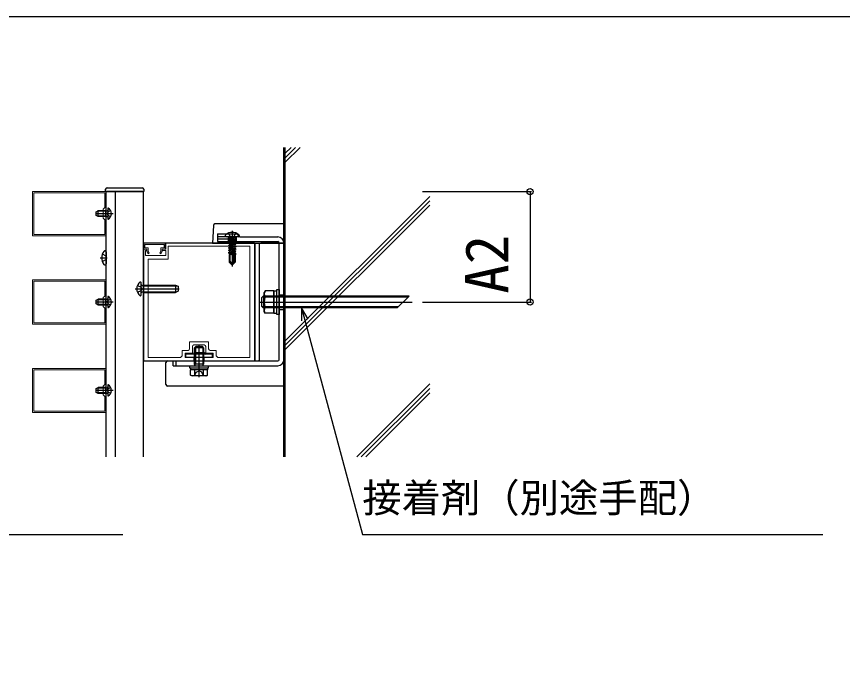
# Model space of a CAD drawing. Units: millimetres, scale not verified. Extents: x -1750 to 1750, y -2608 to 2592.
# Drawn here: x -1079 to -518, y -2029 to -1579 of the extents above; entities that cross this region are included whole.
import ezdxf
from ezdxf.enums import TextEntityAlignment as Align

# ---------------------------------------------------------------- set-up
doc = ezdxf.new("R2010")
doc.units = ezdxf.units.MM
doc.header["$LTSCALE"] = 14
doc.layers.add('0-3_YKK_11', color=7, linetype='Continuous', lineweight=18)
for name, color, linetype in [('0-4_YKK_12', 2, 'Continuous'), ('0-5_YKK_13', 4, 'Continuous'), ('0-6_YKK_D', 6, 'Continuous'), ('0-8_YSS_K', 3, 'Continuous')]:
    doc.layers.add(name, color=color, linetype=linetype)
doc.styles.add('ＭＳ ゴシック', font='')
doc.styles.get('ＭＳ ゴシック').set_extended_font_data('MS Gothic')

msp = doc.modelspace()

# ---------------------------------------------------------------- linework, layer by layer
at = {"layer": '0-3_YKK_11'}
msp.add_line((-958.2, -1802.39), (-951.2, -1802.39), dxfattribs=at)
for points in [[(-1067.7, -1728.29), (-1017.7, -1728.29), (-1017.7, -1698.29), (-1067.7, -1698.29)], [(-1066.8, -1727.39), (-1018.6, -1727.39), (-1018.6, -1717.39), (-1019.7, -1716.29), (-1019.7, -1713.74), (-1019.58, -1713.56), (-1019.58, -1713.01), (-1019.7, -1712.83), (-1019.7, -1710.29), (-1018.6, -1709.19), (-1018.6, -1699.19), (-1066.8, -1699.19)], [(-1067.7, -1788.29), (-1017.7, -1788.29), (-1017.7, -1758.29), (-1067.7, -1758.29)], [(-1066.8, -1787.39), (-1018.6, -1787.39), (-1018.6, -1777.39), (-1019.7, -1776.29), (-1019.7, -1773.74), (-1019.58, -1773.56), (-1019.58, -1773.01), (-1019.7, -1772.83), (-1019.7, -1770.29), (-1018.6, -1769.19), (-1018.6, -1759.19), (-1066.8, -1759.19)], [(-1067.7, -1848.29), (-1017.7, -1848.29), (-1017.7, -1818.29), (-1067.7, -1818.29)], [(-1066.8, -1847.39), (-1018.6, -1847.39), (-1018.6, -1837.39), (-1019.7, -1836.29), (-1019.7, -1833.74), (-1019.58, -1833.56), (-1019.58, -1833.01), (-1019.7, -1832.83), (-1019.7, -1830.29), (-1018.6, -1829.19), (-1018.6, -1819.19), (-1066.8, -1819.19)]]:
    msp.add_lwpolyline(points, close=True, dxfattribs=at)
at = {"layer": '0-3_YKK_11', "color": 30}
msp.add_lwpolyline([(-992.2, -1733.29), (-977.7, -1733.29), (-977.7, -1737.29), (-979.8, -1737.29), (-979.8, -1738.39), (-979.42, -1738.6), (-980.57, -1740.59), (-981.26, -1740.19), (-980.6, -1739.03), (-980.6, -1736.49), (-978.5, -1736.49), (-978.5, -1734.19), (-991.4, -1734.19), (-991.4, -1736.49), (-989.3, -1736.49), (-989.3, -1739.03), (-988.63, -1740.19), (-989.32, -1740.59), (-990.47, -1738.6), (-990.1, -1738.39), (-990.1, -1737.29), (-992.2, -1737.29)], close=True, dxfattribs=at)
at = {"layer": '0-3_YKK_11'}
for points in [[(-917.2, -1813.29), (-917.2, -1733.29), (-977.2, -1733.29), (-977.2, -1737.29), (-979.7, -1737.29), (-979.7, -1738.29), (-977.2, -1738.29), (-977.2, -1741.59), (-984.03, -1741.59), (-984.22, -1741.73), (-985.18, -1741.73), (-985.37, -1741.59), (-991.1, -1741.59), (-991.1, -1738.29), (-990.2, -1738.29), (-990.2, -1737.29), (-992.2, -1737.29), (-992.2, -1813.29), (-958.2, -1813.29), (-958.2, -1810.99), (-964.2, -1810.99), (-964.2, -1808.09), (-959.2, -1808.09), (-959.2, -1803.39)], [(-962.2, -1806.09), (-966.2, -1806.09), (-966.2, -1809.79), (-967.4, -1810.99), (-989.2, -1810.99), (-989.2, -1744.09), (-975.7, -1744.09), (-975.7, -1735.29), (-920.2, -1735.29)], [(-920.2, -1735.29), (-920.2, -1810.99), (-942, -1810.99), (-943.2, -1809.79), (-943.2, -1806.09), (-947.2, -1806.09)], [(-948.2, -1805.09), (-948.2, -1800.39), (-961.2, -1800.39), (-961.2, -1805.09)], [(-950.2, -1803.39), (-950.2, -1808.09), (-945.2, -1808.09), (-945.2, -1810.99), (-951.2, -1810.99), (-951.2, -1813.29), (-917.2, -1813.29)]]:
    msp.add_lwpolyline(points, dxfattribs=at)
for centre, start, end in [((-958.2, -1803.39), 90, 180), ((-951.2, -1803.39), 0, 90), ((-962.2, -1805.09), 270, 360), ((-947.2, -1805.09), 180, 270)]:
    msp.add_arc(centre, 1, start, end, dxfattribs=at)
at = {"layer": '0-4_YKK_12'}
msp.add_line((-1011.7, -1698.29), (-1011.7, -1878.29), dxfattribs=at)
msp.add_lwpolyline([(-1601, -1579.46), (-421, -1579.46), (-421, -2399.46), (-1601, -2399.46)], close=True, dxfattribs=at)
msp.add_lwpolyline([(-1017.7, -1878.29), (-1017.7, -1698.29), (-992.7, -1698.29), (-992.7, -1878.29)], dxfattribs=at)
at = {"layer": '0-5_YKK_13'}
for p, q in [((-1018.2, -1698.29), (-1018.1, -1696.73)), ((-1017.1, -1695.79), (-993.29, -1695.79)), ((-1017.2, -1698.29), (-1018.2, -1698.29)), ((-993.19, -1698.29), (-1017.2, -1698.29)), ((-1013.1, -1713.29), (-1025.08, -1713.29)), ((-1024.6, -1711.99), (-1023.2, -1711.29)), ((-1024.6, -1714.59), (-1024.6, -1711.99)), ((-1023.2, -1715.29), (-1024.6, -1714.59)), ((-1018, -1711.67), (-1023.95, -1711.67)), ((-1018, -1714.91), (-1023.95, -1714.91)), ((-1018, -1711.29), (-1023.2, -1711.29)), ((-1023.2, -1715.29), (-1023.2, -1711.29)), ((-1018, -1715.29), (-1018, -1711.29)), ((-1018, -1711.29), (-1017.18, -1711.43)), ((-1018, -1711.67), (-1016.98, -1711.43)), ((-1018, -1714.91), (-1016.98, -1715.15)), ((-1017.05, -1713.29), (-1016.45, -1712.14)), ((-1017.05, -1713.29), (-1016.45, -1714.43)), ((-1016.6, -1709.69), (-1016.6, -1716.88)), ((-1014.63, -1711.24), (-1016.45, -1712.14)), ((-1014.63, -1715.34), (-1016.45, -1714.43)), ((-1018, -1715.29), (-1023.2, -1715.29)), ((-1018, -1715.29), (-1017.18, -1715.14)), ((-897.2, -1720.29), (-943.96, -1720.29)), ((-897.2, -1721.23), (-897.2, -1720.29)), ((-932.2, -1724.99), (-932.2, -1749.09)), ((-897.2, -1733.29), (-897.2, -1721.23)), ((-942.2, -1727.09), (-929, -1727.09)), ((-942.2, -1727.09), (-942.2, -1730.29)), ((-927, -1729.09), (-942.2, -1729.09)), ((-942.2, -1730.29), (-932.2, -1730.29)), ((-936.93, -1728.22), (-936.93, -1728.39)), ((-928.16, -1729.09), (-936.23, -1729.09)), ((-934.95, -1729.09), (-934.95, -1732.29)), ((-930.43, -1729.26), (-934.67, -1729.97)), ((-934.67, -1729.85), (-934.02, -1729.48)), ((-934.67, -1729.85), (-934.67, -1729.97)), ((-934.67, -1729.85), (-934.67, -1729.97)), ((-934.67, -1729.97), (-934.02, -1730.34)), ((-934.67, -1731.5), (-929.72, -1730.68)), ((-929.72, -1730.79), (-934.67, -1731.62)), ((-934.67, -1731.5), (-934.02, -1731.13)), ((-934.67, -1731.5), (-934.67, -1731.62)), ((-934.67, -1731.62), (-934.02, -1731.99)), ((-933.32, -1729.09), (-934.65, -1726.43)), ((-930.43, -1729.15), (-934.02, -1729.48)), ((-934.02, -1730.34), (-930.43, -1729.26)), ((-934.02, -1729.29), (-934.02, -1729.48)), ((-930.37, -1730.3), (-934.02, -1731.13)), ((-934.02, -1730.34), (-934.02, -1731.13)), ((-930.37, -1731.17), (-934.02, -1731.99)), ((-933.32, -1729.09), (-932.2, -1729.68)), ((-931.07, -1729.09), (-932.2, -1729.68)), ((-931.07, -1729.09), (-929.75, -1726.43)), ((-930.37, -1729.29), (-930.37, -1730.3)), ((-929.72, -1730.68), (-930.37, -1730.3)), ((-929.72, -1730.79), (-930.37, -1731.17)), ((-930.37, -1731.17), (-930.37, -1731.95)), ((-929.72, -1730.68), (-929.72, -1730.79)), ((-929.45, -1729.09), (-929.45, -1732.29)), ((-927.46, -1728.22), (-927.46, -1728.39)), ((-927, -1729.09), (-901.2, -1729.09)), ((-944.7, -1733.29), (-897.2, -1733.29)), ((-934.67, -1733.15), (-929.72, -1732.32)), ((-929.72, -1732.44), (-934.67, -1733.26)), ((-934.67, -1733.15), (-934.02, -1732.77)), ((-934.67, -1733.15), (-934.67, -1733.26)), ((-934.67, -1733.26), (-934.02, -1733.64)), ((-934.67, -1734.8), (-929.72, -1733.97)), ((-929.72, -1734.09), (-934.67, -1734.91)), ((-934.67, -1734.8), (-934.02, -1734.42)), ((-934.67, -1734.8), (-934.67, -1734.91)), ((-934.67, -1734.91), (-934.02, -1735.29)), ((-934.67, -1736.44), (-929.72, -1735.62)), ((-929.72, -1735.74), (-934.67, -1736.56)), ((-934.67, -1736.44), (-934.02, -1736.07)), ((-934.67, -1736.44), (-934.67, -1736.56)), ((-934.67, -1736.56), (-934.02, -1736.93)), ((-934.67, -1738.09), (-929.72, -1737.27)), ((-929.72, -1737.38), (-934.67, -1738.21)), ((-930.37, -1731.95), (-934.02, -1732.77)), ((-934.02, -1731.99), (-934.02, -1732.77)), ((-930.37, -1733.6), (-934.02, -1734.42)), ((-934.02, -1733.64), (-934.02, -1734.42)), ((-930.37, -1735.25), (-934.02, -1736.07)), ((-934.02, -1735.29), (-934.02, -1736.07)), ((-930.37, -1736.89), (-934.02, -1737.72)), ((-934.02, -1736.93), (-934.02, -1737.72)), ((-929.72, -1732.32), (-930.37, -1731.95)), ((-930.37, -1732.81), (-930.37, -1733.6)), ((-929.72, -1733.97), (-930.37, -1733.6)), ((-930.37, -1734.46), (-930.37, -1735.25)), ((-929.72, -1735.62), (-930.37, -1735.25)), ((-930.37, -1736.11), (-930.37, -1736.89)), ((-929.72, -1737.27), (-930.37, -1736.89)), ((-929.72, -1732.32), (-929.72, -1732.44)), ((-929.72, -1733.97), (-929.72, -1734.09)), ((-929.72, -1735.62), (-929.72, -1735.74)), ((-929.72, -1737.27), (-929.72, -1737.38)), ((-916.7, -1812.79), (-916.7, -1733.79)), ((-900.4, -1812.49), (-900.4, -1733.09)), ((-897.2, -1812.49), (-897.2, -1733.09)), ((-1017.7, -1742.16), (-1020.35, -1740.84)), ((-1018.56, -1738.55), (-1018.4, -1738.55)), ((-1017.7, -1739.25), (-1017.7, -1747.32)), ((-934.67, -1738.09), (-934.02, -1737.72)), ((-934.67, -1738.09), (-934.67, -1738.21)), ((-934.67, -1738.21), (-934.02, -1738.58)), ((-934.67, -1739.74), (-929.72, -1738.91)), ((-929.72, -1739.03), (-934.67, -1739.86)), ((-934.67, -1739.74), (-934.02, -1739.36)), ((-934.67, -1739.74), (-934.67, -1739.86)), ((-934.67, -1739.86), (-934.02, -1740.23)), ((-931.43, -1741.09), (-934.25, -1741.09)), ((-934.25, -1741.09), (-934.25, -1746.21)), ((-934.15, -1741.09), (-934.02, -1741.01)), ((-930.37, -1738.54), (-934.02, -1739.36)), ((-934.02, -1738.58), (-934.02, -1739.36)), ((-934.02, -1740.23), (-934.02, -1741.01)), ((-931.32, -1740.4), (-934.02, -1741.01)), ((-933.55, -1745.75), (-933.55, -1741.09)), ((-932.87, -1741.09), (-931.39, -1740.84)), ((-931.23, -1739.83), (-932.49, -1747.58)), ((-931.41, -1740.96), (-932.16, -1741.09)), ((-930.65, -1741.09), (-931.4, -1746.76)), ((-930.65, -1739.88), (-930.65, -1746.01)), ((-930.37, -1740.19), (-930.65, -1740.25)), ((-930.65, -1740.77), (-929.72, -1740.56)), ((-929.72, -1740.68), (-930.65, -1740.88)), ((-930.15, -1741.09), (-930.65, -1741.09)), ((-930.37, -1737.76), (-930.37, -1738.54)), ((-929.72, -1738.91), (-930.37, -1738.54)), ((-930.37, -1739.41), (-930.37, -1740.19)), ((-929.72, -1740.56), (-930.37, -1740.19)), ((-930.37, -1741.05), (-930.37, -1741.09)), ((-930.15, -1741.09), (-930.15, -1746.21)), ((-929.72, -1738.91), (-929.72, -1739.03)), ((-929.72, -1740.56), (-929.72, -1740.68)), ((-1021.8, -1743.29), (-1016.99, -1743.29)), ((-1017.7, -1744.41), (-1020.35, -1745.74)), ((-1018.56, -1748.02), (-1018.4, -1748.02)), ((-934.25, -1746.21), (-933.55, -1745.75)), ((-934.25, -1746.21), (-932.37, -1748.09)), ((-933.55, -1745.75), (-932.2, -1748.09)), ((-932.37, -1748.09), (-932.02, -1748.09)), ((-930.15, -1746.21), (-932.02, -1748.09)), ((-931.4, -1746.76), (-932.02, -1748.09)), ((-931.4, -1746.76), (-930.65, -1746.01)), ((-930.15, -1746.21), (-930.65, -1746.01)), ((-994.6, -1759.54), (-994.5, -1759.54)), ((-994.6, -1759.54), (-994.5, -1759.54)), ((-998, -1764.29), (-968.3, -1764.29)), ((-998, -1764.29), (-968.3, -1764.29)), ((-996.51, -1761.94), (-994.09, -1763.14)), ((-996.51, -1761.94), (-994.09, -1763.14)), ((-996.51, -1766.64), (-994.09, -1765.43)), ((-996.51, -1766.64), (-994.09, -1765.43)), ((-993.48, -1764.29), (-994.09, -1763.14)), ((-993.48, -1764.29), (-994.09, -1763.14)), ((-993.48, -1764.29), (-994.09, -1765.43)), ((-993.48, -1764.29), (-994.09, -1765.43)), ((-994, -1768.54), (-994, -1760.04)), ((-994, -1768.54), (-994, -1760.04)), ((-992.6, -1762.22), (-993.52, -1762.03)), ((-992.6, -1762.22), (-993.52, -1762.03)), ((-992.6, -1761.79), (-993.19, -1762)), ((-992.6, -1761.79), (-993.19, -1762)), ((-992.6, -1761.79), (-992.6, -1766.79)), ((-992.6, -1761.79), (-970.7, -1761.79)), ((-992.6, -1761.79), (-992.6, -1766.79)), ((-992.6, -1761.79), (-970.7, -1761.79)), ((-992.6, -1762.22), (-969.78, -1762.22)), ((-992.6, -1762.22), (-969.78, -1762.22)), ((-970.7, -1761.79), (-969, -1762.59)), ((-970.7, -1761.79), (-970.7, -1766.79)), ((-970.7, -1761.79), (-969, -1762.59)), ((-970.7, -1761.79), (-970.7, -1766.79)), ((-969, -1762.59), (-969, -1765.99)), ((-969, -1762.59), (-969, -1765.99)), ((-1016.6, -1769.69), (-1016.6, -1776.88)), ((-994.6, -1769.04), (-994.5, -1769.04)), ((-994.6, -1769.04), (-994.5, -1769.04)), ((-992.6, -1766.35), (-993.52, -1766.55)), ((-992.6, -1766.35), (-993.52, -1766.55)), ((-992.6, -1766.79), (-993.19, -1766.57)), ((-992.6, -1766.79), (-993.19, -1766.57)), ((-992.6, -1766.35), (-969.78, -1766.35)), ((-992.6, -1766.35), (-969.78, -1766.35)), ((-992.6, -1766.79), (-970.7, -1766.79)), ((-992.6, -1766.79), (-970.7, -1766.79)), ((-969, -1765.99), (-970.7, -1766.79)), ((-969, -1765.99), (-970.7, -1766.79)), ((-912.2, -1770.29), (-911.2, -1769.29)), ((-912.2, -1776.29), (-912.2, -1770.29)), ((-812.88, -1769.97), (-911.88, -1769.97)), ((-812.2, -1769.29), (-911.2, -1769.29)), ((-911, -1769.29), (-911, -1777.29)), ((-904, -1769.53), (-909.92, -1769.53)), ((-900.4, -1768.29), (-897.2, -1768.29)), ((-812.2, -1769.29), (-820.2, -1777.29)), ((-1013.1, -1773.29), (-1025.08, -1773.29)), ((-1024.6, -1771.99), (-1023.2, -1771.29)), ((-1024.6, -1774.59), (-1024.6, -1771.99)), ((-1023.2, -1775.29), (-1024.6, -1774.59)), ((-1018, -1771.67), (-1023.95, -1771.67)), ((-1018, -1774.91), (-1023.95, -1774.91)), ((-1018, -1771.29), (-1023.2, -1771.29)), ((-1023.2, -1775.29), (-1023.2, -1771.29)), ((-1018, -1775.29), (-1023.2, -1775.29)), ((-1018, -1775.29), (-1018, -1771.29)), ((-1018, -1771.29), (-1017.18, -1771.43)), ((-1018, -1771.67), (-1016.98, -1771.43)), ((-1018, -1774.91), (-1016.98, -1775.15)), ((-1018, -1775.29), (-1017.18, -1775.14)), ((-1017.05, -1773.29), (-1016.45, -1772.14)), ((-1017.05, -1773.29), (-1016.45, -1774.43)), ((-1014.63, -1771.24), (-1016.45, -1772.14)), ((-1014.63, -1775.34), (-1016.45, -1774.43)), ((-913.49, -1773.29), (-810.07, -1773.29)), ((-912.2, -1776.29), (-911.2, -1777.29)), ((-819.52, -1776.61), (-911.88, -1776.61)), ((-820.2, -1777.29), (-911.2, -1777.29)), ((-904, -1777.04), (-909.92, -1777.04)), ((-902, -1780.99), (-904, -1780.99)), ((-900.4, -1778.29), (-897.2, -1778.29)), ((-957.7, -1804.29), (-956.7, -1803.29)), ((-951.7, -1804.29), (-957.7, -1804.29)), ((-956.7, -1803.29), (-952.7, -1803.29)), ((-954.7, -1824.29), (-954.7, -1802.59)), ((-951.7, -1804.29), (-952.7, -1803.29)), ((-945.7, -1808.69), (-963.7, -1808.69)), ((-963.7, -1810.99), (-963.7, -1808.69)), ((-958.3, -1807.49), (-958.3, -1808.19)), ((-958.3, -1807.49), (-951.1, -1807.49)), ((-951.1, -1807.49), (-951.1, -1808.19)), ((-945.7, -1810.99), (-945.7, -1808.69)), ((-977.2, -1829.29), (-977.2, -1814.29)), ((-976.2, -1813.29), (-914.7, -1813.29)), ((-972.2, -1816.49), (-972.2, -1813.29)), ((-970.2, -1816.49), (-970.2, -1813.29)), ((-945.7, -1810.99), (-963.7, -1810.99)), ((-951.7, -1815.46), (-957.7, -1815.46)), ((-957.5, -1816.4), (-957.7, -1815.46)), ((-957.5, -1816.4), (-957.16, -1815.46)), ((-951.9, -1816.4), (-952.24, -1815.46)), ((-951.9, -1816.4), (-951.7, -1815.46)), ((-972.2, -1816.49), (-901.2, -1816.49)), ((-960.95, -1816.49), (-948.45, -1816.49)), ((-948.92, -1819.29), (-960.47, -1819.29)), ((-960.47, -1822.84), (-960.47, -1819.29)), ((-960.4, -1819.29), (-960.4, -1818.09)), ((-957.58, -1822.84), (-957.58, -1819.29)), ((-957.5, -1816.49), (-957.5, -1816.4)), ((-951.9, -1816.49), (-951.9, -1816.4)), ((-951.81, -1822.84), (-951.81, -1819.29)), ((-949, -1818.09), (-949, -1819.29)), ((-948.92, -1822.84), (-948.92, -1819.29)), ((-959.7, -1823.29), (-960.47, -1822.84)), ((-949.7, -1823.29), (-959.7, -1823.29)), ((-949.7, -1823.29), (-948.92, -1822.84)), ((-1024.6, -1831.99), (-1023.2, -1831.29)), ((-1024.6, -1834.59), (-1024.6, -1831.99)), ((-1018, -1831.67), (-1023.95, -1831.67)), ((-1018, -1831.29), (-1023.2, -1831.29)), ((-1023.2, -1835.29), (-1023.2, -1831.29)), ((-1018, -1835.29), (-1018, -1831.29)), ((-1018, -1831.29), (-1017.18, -1831.43)), ((-1018, -1831.67), (-1016.98, -1831.43)), ((-1017.05, -1833.29), (-1016.45, -1832.14)), ((-1016.6, -1829.69), (-1016.6, -1836.88)), ((-1014.63, -1831.24), (-1016.45, -1832.14)), ((-897.2, -1830.29), (-976.2, -1830.29)), ((-897.2, -1829.29), (-897.2, -1830.29)), ((-1013.1, -1833.29), (-1025.08, -1833.29)), ((-1023.2, -1835.29), (-1024.6, -1834.59)), ((-1018, -1834.91), (-1023.95, -1834.91)), ((-1018, -1835.29), (-1023.2, -1835.29)), ((-1018, -1834.91), (-1016.98, -1835.15)), ((-1018, -1835.29), (-1017.18, -1835.14)), ((-1017.05, -1833.29), (-1016.45, -1834.43)), ((-1014.63, -1835.34), (-1016.45, -1834.43))]:
    msp.add_line(p, q, dxfattribs=at)
for points in [[(-992.29, -1696.73), (-992.2, -1698.29), (-993.19, -1698.29)], [(-944.96, -1721.23), (-945.7, -1733.29), (-944.7, -1733.29)], [(-942.2, -1730.29), (-942.2, -1732.29), (-930.7, -1732.29), (-901.2, -1732.29)], [(-934.67, -1729.85), (-930.43, -1729.15), (-930.43, -1729.26)], [(-917.2, -1733.29), (-992.2, -1733.29), (-992.2, -1733.29)], [(-929.72, -1732.44), (-930.37, -1732.81), (-934.02, -1733.64)], [(-929.72, -1734.09), (-930.37, -1734.46), (-934.02, -1735.29)], [(-929.72, -1735.74), (-930.37, -1736.11), (-934.02, -1736.93)], [(-929.72, -1737.38), (-930.37, -1737.76), (-934.02, -1738.58)], [(-913.7, -1812.29), (-913.7, -1733.29), (-912.7, -1733.29)], [(-897.2, -1829.29), (-897.2, -1733.29), (-912.7, -1733.29)], [(-929.72, -1739.03), (-930.37, -1739.41), (-934.02, -1740.23)], [(-929.72, -1740.68), (-930.37, -1741.05), (-930.52, -1741.09)], [(-904, -1765.78), (-904, -1780.79), (-909.92, -1780.79), (-910.5, -1779.79), (-910.5, -1766.79)], [(-904, -1765.78), (-909.92, -1765.78), (-910.5, -1766.79)], [(-904, -1780.99), (-904, -1765.59), (-902, -1765.59)], [(-957.7, -1815.46), (-957.7, -1805.09), (-957.7, -1804.29)], [(-957.16, -1803.75), (-957.16, -1805.09), (-957.16, -1815.46)], [(-952.24, -1803.75), (-952.24, -1805.09), (-952.24, -1815.46)], [(-951.7, -1804.29), (-951.7, -1805.09), (-951.7, -1815.46)], [(-992.2, -1813.29), (-992.2, -1813.29), (-917.2, -1813.29)], [(-972.2, -1813.29), (-947.7, -1813.29), (-901.2, -1813.29)], [(-948.45, -1816.49), (-948.45, -1818.09), (-960.95, -1818.09), (-960.95, -1816.49)], [(-957.75, -1823.29), (-956.6, -1820.93), (-954.7, -1819.92)], [(-951.65, -1823.29), (-952.8, -1820.93), (-954.7, -1819.92)]]:
    msp.add_lwpolyline(points, dxfattribs=at)
msp.add_lwpolyline([(-902, -1781.79), (-902, -1764.79), (-900.4, -1764.79), (-900.4, -1781.79)], close=True, dxfattribs=at)
for centre, radius, start, end in [((-1017.1, -1696.79), 1, 90, 176.5), ((-993.29, -1696.79), 1, 3.5, 90), ((-1017.1, -1710.94), 0.5, 259.909, 0), ((-1016.44, -1709.69), 0.154, 62.719, 180), ((-1018.3, -1713.29), 4.2, 297.281, 62.719), ((-1017.1, -1715.63), 0.5, 0, 100.091), ((-1016.44, -1716.88), 0.154, 180, 297.281), ((-943.96, -1721.29), 1, 90, 176.5), ((-932.2, -1732.99), 7, 90, 129.1235), ((-932.2, -1732.99), 7, 50.8764, 90), ((-936.07, -1728.22), 0.862, 129.1235, 180), ((-936.23, -1728.39), 0.7, 180, 270), ((-934.22, -1729.29), 0.2, 0, 90), ((-932.2, -1731.29), 1, 0, 90), ((-930.2, -1731.29), 1, 180, 270), ((-930.17, -1729.29), 0.2, 90, 180), ((-929, -1728.09), 1, 0, 90), ((-928.16, -1728.39), 0.7, 270, 0), ((-927, -1728.09), 1, 180, 270), ((-928.32, -1728.22), 0.862, 0, 50.8764), ((-901.2, -1733.09), 4, 0, 90), ((-901.2, -1733.09), 0.8, 0, 90), ((-1013.8, -1743.29), 7, 140.8765, 180), ((-1018.56, -1739.41), 0.862, 90, 140.8765), ((-1018.4, -1739.25), 0.7, 0, 90), ((-930.94, -1739.88), 0.294, 90, 170.8071), ((-930.94, -1739.88), 0.294, 0, 90), ((-1013.8, -1743.29), 7, 180, 219.1235), ((-1018.56, -1747.16), 0.862, 219.1235, 270), ((-1018.4, -1747.32), 0.7, 270, 0), ((-991.1, -1764.29), 5.9, 126.3816, 233.6184), ((-991.1, -1764.29), 5.9, 126.3816, 233.6184), ((-994.5, -1760.04), 0.5, 0, 90), ((-994.5, -1760.04), 0.5, 0, 90), ((-993.4, -1761.44), 0.6, 180, 289.9696), ((-993.4, -1761.44), 0.6, 180, 289.9696), ((-1017.1, -1770.94), 0.5, 259.909, 0), ((-1016.44, -1769.69), 0.154, 62.719, 180), ((-1018.3, -1773.29), 4.2, 297.281, 62.719), ((-994.5, -1768.54), 0.5, 270, 0), ((-994.5, -1768.54), 0.5, 270, 0), ((-993.4, -1767.13), 0.6, 70.0304, 180), ((-993.4, -1767.13), 0.6, 70.0304, 180), ((-898.08, -1773.29), 12.42, 162.412, 197.588), ((-907.17, -1767.66), 3.32, 145.6157, 214.3843), ((-1017.1, -1775.63), 0.5, 0, 100.091), ((-1016.44, -1776.88), 0.154, 180, 297.281), ((-907.17, -1778.92), 3.32, 145.6157, 214.3843), ((-958.8, -1808.19), 0.5, 270, 0), ((-950.6, -1808.19), 0.5, 180, 270), ((-976.2, -1814.29), 1, 90, 180), ((-914.7, -1812.29), 1, 270, 0), ((-901.2, -1812.49), 4, 270, 0), ((-901.2, -1812.49), 0.8, 270, 0), ((-959.03, -1820.73), 2.56, 235.6171, 304.3829), ((-954.7, -1813.73), 9.55, 252.4128, 287.5872), ((-950.37, -1820.73), 2.56, 235.6171, 304.3829), ((-1017.1, -1830.94), 0.5, 259.909, 0), ((-1016.44, -1829.69), 0.154, 62.719, 180), ((-1018.3, -1833.29), 4.2, 297.281, 62.719), ((-976.2, -1829.29), 1, 180, 270), ((-1017.1, -1835.63), 0.5, 0, 100.091), ((-1016.44, -1836.88), 0.154, 180, 297.281)]:
    msp.add_arc(centre, radius, start, end, dxfattribs=at)
for centre, major_axis in [((-917.2, -1733.79), (-0.355, -0.355)), ((-917.2, -1812.79), (-0.355, 0.355))]:
    msp.add_ellipse(centre, major_axis=major_axis, ratio=0.99628, start_param=2.358058, end_param=3.925127, dxfattribs=at)
at = {"layer": '0-6_YKK_D'}
for p, q in [((-803.12, -1698.29), (-729.07, -1698.29)), ((-730.07, -1698.29), (-730.07, -1773.29)), ((-803.12, -1773.29), (-729.07, -1773.29))]:
    msp.add_line(p, q, dxfattribs=at)
for points in [[(-1360.12, -1777.29), (-1357.92, -1785.5), (-1318.89, -1931.15), (-1006.48, -1931.15)], [(-880.72, -1784.91), (-885.12, -1777.29), (-885.12, -1786.09)], [(-885.12, -1777.29), (-882.92, -1785.5), (-843.89, -1931.15), (-531.48, -1931.15)]]:
    msp.add_lwpolyline(points, dxfattribs=at)
for centre in [(-730.07, -1698.29), (-730.07, -1773.29)]:
    msp.add_circle(centre, 2.12, dxfattribs=at)
at = {"layer": '0-8_YSS_K'}
for p, q in [((-897.2, -1878.29), (-897.2, -1668.29)), ((-896.2, -1878.29), (-896.2, -1668.29)), ((-896.2, -1672.31), (-892.17, -1668.29)), ((-896.2, -1675.31), (-889.17, -1668.29)), ((-896.2, -1678.31), (-886.17, -1668.29)), ((-896.2, -1799.59), (-798.2, -1701.59)), ((-896.2, -1802.59), (-798.2, -1704.59)), ((-896.2, -1805.59), (-798.2, -1707.59)), ((-847.61, -1878.29), (-798.2, -1828.87)), ((-844.61, -1878.29), (-798.2, -1831.87)), ((-841.61, -1878.29), (-798.2, -1834.87))]:
    msp.add_line(p, q, dxfattribs=at)

# ---------------------------------------------------------------- texts
at = {"layer": '0-6_YKK_D', "style": 'ＭＳ ゴシック'}
msp.add_text('A2', height=29.33, rotation=90, dxfattribs=at).set_placement((-736.07, -1767.6), align=Align.BOTTOM_LEFT)
msp.add_text('接着剤（別途手配）', height=19.57, dxfattribs=at).set_placement((-843.93, -1921.91), align=Align.BOTTOM_LEFT)

doc.saveas('drawing.dxf')
